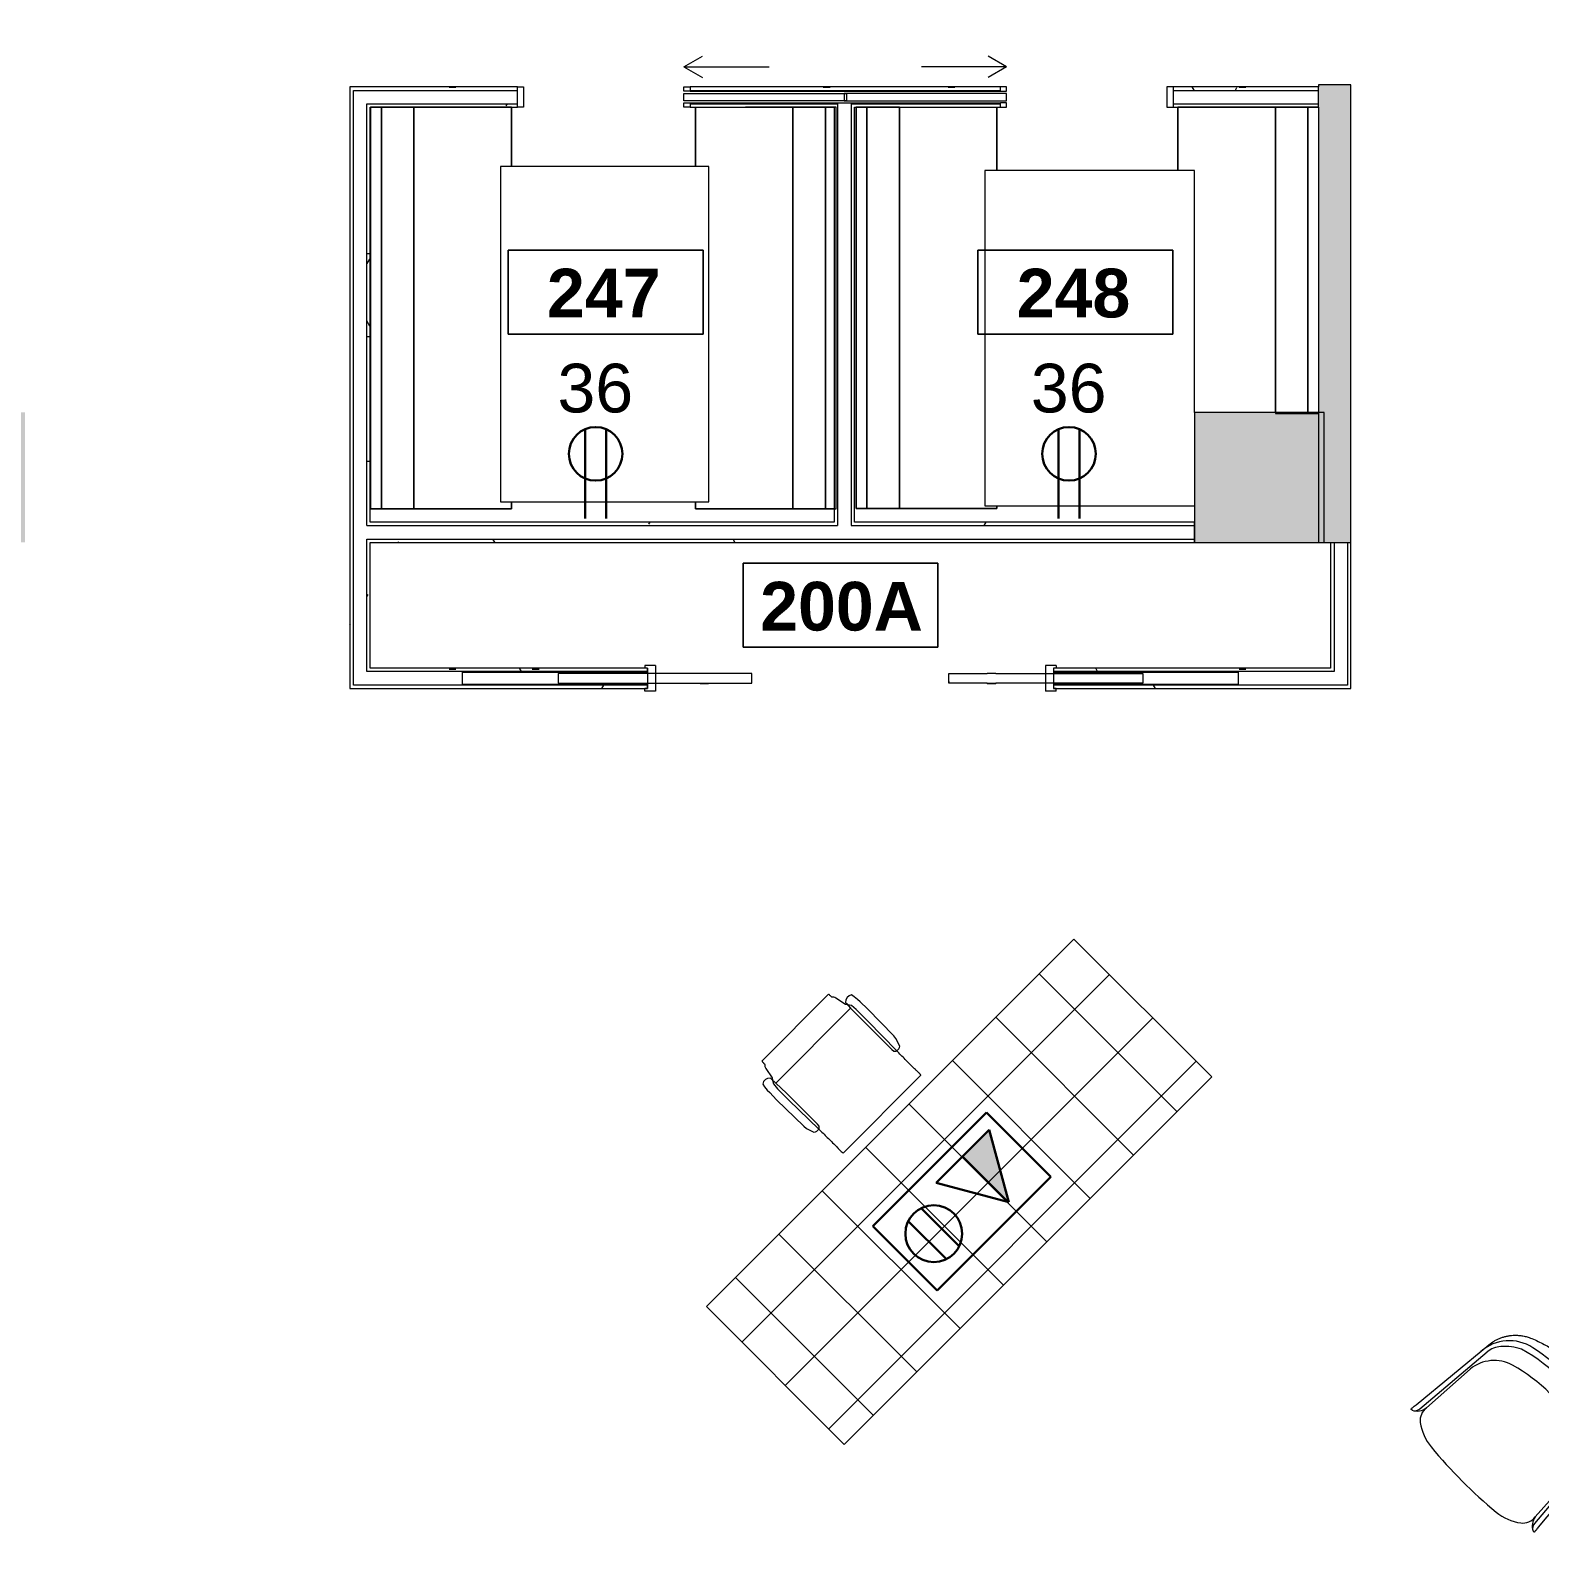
# Model space of a CAD drawing. Header units: inches. Extents: x 1180 to 3050, y -149 to 1363.
# Drawn here: x 1466.4 to 1745.1, y 404.1 to 686.3 of the extents above; entities that cross this region are included whole.
import ezdxf

# ---------------------------------------------------------------- set-up
doc = ezdxf.new("R2010")
doc.units = ezdxf.units.IN
doc.header["$MEASUREMENT"] = 0
for name, color, linetype, lineweight in [('A-ANNO-NOTE', 131, 'Continuous', 30), ('A-AREA-IDEN', 2, 'Continuous', 9), ('A-COLS', 52, 'Continuous', 13), ('A-DOOR', 31, 'Continuous', 13), ('A-DOOR-FRAM', 31, 'Continuous', 20), ('A-GENM', 13, 'Continuous', 9), ('A-WALL', 113, 'Continuous', 13), ('A-WALL-PATT', 111, 'Continuous', 13), ('I-FURN', 30, 'Continuous', 9), ('I-WALL', 2, 'Continuous', 13), ('Q-CASE', 31, 'Continuous', 13)]:
    doc.layers.add(name, color=color, linetype=linetype, lineweight=lineweight)
doc.styles.add('Swis721 Lt BT', font='swissl.ttf', dxfattribs={"height": 9})
doc.styles.add('Swis721 Lt BT_B_1', font='', dxfattribs={"height": 9})
doc.styles.get('Swis721 Lt BT_B_1').set_extended_font_data('Swis721 Lt BT', bold=True)
pattern_1 = [(0, (0, 0), (30.72, 7.68), [1.267, -21.773, 1.267, -21.773, -122.88]), (0, (0, 0), (30.72, 7.68), [-46.08, 1.267, -44.813, 1.267, -21.773, -53.76]), (0, (0, 0), (30.72, 7.68), [-115.2, 1.267, -14.093, 1.267, -37.133]), (120, (11.52, 3.84), (-22.011075, 22.7643), [1.267, -21.773, 1.267, -21.773, -122.88]), (120, (11.52, 3.84), (-22.011075, 22.7643), [-46.08, 1.267, -44.813, 1.267, -21.773, -53.76]), (120, (11.52, 3.84), (-22.011075, 22.7643), [-115.2, 1.267, -14.093, 1.267, -37.133]), (240, (15.36, 19.2), (-8.708925, -30.4443), [1.267, -21.773, 1.267, -21.773, -122.88]), (240, (15.36, 19.2), (-8.708925, -30.4443), [-46.08, 1.267, -44.813, 1.267, -21.773, -53.76]), (240, (15.36, 19.2), (-8.708925, -30.4443), [-115.2, 1.267, -14.093, 1.267, -37.133])]

# ---------------------------------------------------------------- blocks, each defined once
blk = doc.blocks.new('Column Set - Column Set-6509051-FIRST FLOOR POWER _ SIGNAL')
at = {"layer": 'A-COLS', "lineweight": 9}
h = blk.add_hatch(color=7, dxfattribs=at)
h.paths.add_polyline_path([(3038.48, -123.25), (3038.48, -107.25), (3019.98, -107.25), (3019.98, -123.25)], flags=0)
h.paths.add_polyline_path([(2642.36, -123.25), (2651.67, -123.25), (2651.67, -107.25), (2642.36, -107.25)], flags=0)
h.paths.add_polyline_path([(2666.36, -123.25), (2666.36, -107.25), (2655.17, -107.25), (2655.17, -123.25)], flags=0)
h.paths.add_polyline_path([(2411.67, -123.25), (2411.67, -107.25), (2402.36, -107.25), (2402.36, -123.25)], flags=0)
h.paths.add_polyline_path([(2426.36, -123.25), (2426.36, -107.25), (2415.17, -107.25), (2415.17, -123.25)], flags=0)
h.paths.add_polyline_path([(2175.17, -123.25), (2186.36, -123.25), (2186.36, -107.25), (2175.17, -107.25), (2175.17, -115.8)], flags=0)
h.paths.add_polyline_path([(2162.36, -123.25), (2171.67, -123.25), (2171.67, -107.25), (2162.36, -107.25)], flags=0)
h.paths.add_polyline_path([(1922.3, -123.25), (1931.67, -123.25), (1931.67, -107.25), (1922.3, -107.25)], flags=0)
h.paths.add_polyline_path([(1935.17, -123.25), (1946.3, -123.25), (1946.3, -107.25), (1935.17, -107.25), (1935.17, -115.84)], flags=0)
h.paths.add_polyline_path([(1586.3, -123.25), (1586.3, -107.25), (1562.3, -107.25), (1562.3, -123.25), (1566.26, -123.25)], flags=0)
h.paths.add_polyline_path([(1571.47, 54.24), (1582.78, 65.55), (1565.81, 82.52), (1554.5, 71.21), (1567.73, 57.98)], flags=0)
h.paths.add_polyline_path([(3038.48, 111.75), (3038.48, 135.75), (3019.98, 135.75), (3019.98, 111.75), (3020.29, 111.75)], flags=0)
h.paths.add_polyline_path([(2642.36, 111.75), (2666.36, 111.75), (2666.36, 117.5), (2666.31, 117.5), (2666.31, 123.5), (2666.36, 123.5), (2666.36, 135.75), (2642.36, 135.75)], flags=0)
h.paths.add_polyline_path([(2882.36, 111.75), (2906.36, 111.75), (2906.36, 116.09), (2906.29, 116.09), (2906.29, 135.75), (2882.36, 135.75), (2882.36, 117.5)], flags=0)
h.paths.add_polyline_path([(2402.36, 111.75), (2426.36, 111.75), (2426.36, 135.75), (2402.36, 135.75), (2402.36, 123.07)], flags=0)
h.paths.add_polyline_path([(2162.36, 111.75), (2186.36, 111.75), (2186.36, 135.75), (2162.36, 135.75)], flags=0)
h.paths.add_polyline_path([(1922.3, 111.75), (1946.3, 111.75), (1946.3, 135.75), (1922.3, 135.75)], flags=0)
h.paths.add_polyline_path([(1681.4, 111.75), (1705.4, 111.75), (1705.4, 135.75), (1681.4, 135.75)], flags=0)
h.paths.add_polyline_path([(1401.76, 223.95), (1413.08, 235.26), (1396.11, 252.23), (1384.79, 240.92), (1398.32, 227.38)], flags=0)
h.paths.add_polyline_path([(1206.4, 231.75), (1222.4, 231.75), (1222.4, 255.75), (1206.4, 255.75)], flags=0)
h.paths.add_polyline_path([(3038.48, 351.75), (3038.48, 375.75), (3019.98, 375.75), (3019.98, 351.75), (3020.29, 351.75)], flags=0)
h.paths.add_polyline_path([(2886.54, 351.75), (2906.29, 351.75), (2906.29, 360.9), (2906.36, 360.9), (2906.36, 366.59), (2906.29, 366.59), (2906.29, 375.75), (2882.36, 375.75), (2882.36, 351.75)], flags=0)
h.paths.add_polyline_path([(2666.31, 351.75), (2666.36, 351.75), (2666.36, 364), (2666.31, 364), (2666.31, 370), (2666.36, 370), (2666.36, 375.75), (2642.36, 375.75), (2642.36, 351.75)], flags=0)
h.paths.add_polyline_path([(2402.36, 351.75), (2426.36, 351.75), (2426.36, 375.75), (2402.36, 375.75)], flags=0)
h.paths.add_polyline_path([(2178.1, 351.75), (2186.36, 351.75), (2186.36, 373.75), (2162.36, 373.75), (2162.36, 351.75), (2169.13, 351.75)], flags=0)
h.paths.add_polyline_path([(1946.3, 351.75), (1946.3, 373.75), (1922.3, 373.75), (1922.3, 351.75)], flags=0)
h.paths.add_polyline_path([(1465.4, 351.75), (1465.4, 375.75), (1441.4, 375.75), (1441.4, 351.75)], flags=0)
h.paths.add_polyline_path([(2014.17, 433.88), (2016.66, 439.88), (2008.17, 439.88)], flags=0)
h.paths.add_polyline_path([(2016.66, 439.88), (2020.17, 439.88), (2031.14, 450.85), (2024.07, 457.92), (2011.34, 445.19), (2015.59, 440.95)], flags=0)
h.paths.add_polyline_path([(2067.91, 487.62), (2084.88, 504.59), (2077.81, 511.66), (2060.84, 494.69), (2063.67, 491.86)], flags=0)
h.paths.add_polyline_path([(2163.48, 511.88), (2186.36, 511.88), (2186.36, 535.75), (2162.36, 535.75), (2162.36, 512.6)], flags=0)
h.paths.add_polyline_path([(1930.03, 518.02), (1947, 534.99), (1939.93, 542.07), (1922.95, 525.09), (1927.2, 520.85)], flags=0)
h.paths.add_polyline_path([(2118.15, 553.34), (2129.47, 564.66), (2120.98, 573.14), (2109.67, 561.83), (2113.69, 557.8)], flags=0)
h.paths.add_polyline_path([(1983.77, 571.76), (2000.74, 588.73), (1993.67, 595.81), (1976.69, 578.83), (1978.11, 577.42)], flags=0)
h.paths.add_polyline_path([(1856.49, 591.56), (1873.46, 608.53), (1866.39, 615.6), (1849.42, 598.63), (1856.08, 591.97)], flags=0)
h.paths.add_polyline_path([(2886.54, 591.75), (2906.29, 591.75), (2906.29, 611.15), (2906.36, 611.15), (2906.36, 615.75), (2882.36, 615.75), (2882.36, 591.75)], flags=0)
h.paths.add_polyline_path([(3038.48, 591.75), (3038.48, 615.75), (3019.98, 615.75), (3019.98, 591.75), (3036.81, 591.75)], flags=0)
h.paths.add_polyline_path([(2666.36, 591.75), (2666.36, 615.75), (2642.36, 615.75), (2642.36, 591.75), (2661.13, 591.75)], flags=0)
h.paths.add_polyline_path([(2426.36, 591.75), (2426.36, 615.75), (2402.36, 615.75), (2402.36, 591.75), (2408.36, 591.75)], flags=0)
h.paths.add_polyline_path([(1684.58, 591.75), (1705.35, 591.75), (1705.35, 615.75), (1704.32, 615.75), (1704.32, 615.57), (1696.32, 615.57), (1696.32, 615.75), (1681.4, 615.75), (1681.4, 591.75)], flags=0)
h.paths.add_polyline_path([(1465.4, 591.75), (1465.4, 615.75), (1441.4, 615.75), (1441.4, 591.75), (1456.03, 591.75)], flags=0)
h.paths.add_polyline_path([(1206.4, 591.75), (1222.4, 591.75), (1222.4, 615.75), (1206.4, 615.75), (1206.4, 605)], flags=0)
h.paths.add_polyline_path([(1910.23, 645.3), (1927.2, 662.27), (1920.13, 669.34), (1903.16, 652.37)], flags=0)
h.paths.add_polyline_path([(1783.65, 664.39), (1800.63, 681.37), (1793.55, 688.44), (1776.58, 671.47)], flags=0)
h.paths.add_polyline_path([(2056.6, 665.81), (2065.08, 674.29), (2048.11, 691.26), (2039.63, 682.78), (2049.29, 673.12)], flags=0)
h.paths.add_polyline_path([(1837.39, 718.13), (1854.37, 735.11), (1847.29, 742.18), (1830.32, 725.21), (1834.57, 720.96)], flags=0)
h.paths.add_polyline_path([(1990.13, 732.28), (1998.62, 740.76), (1981.64, 757.73), (1973.16, 749.25), (1989.31, 733.09)], flags=0)
h.paths.add_polyline_path([(2163.86, 743.75), (2180.44, 743.75), (2183.07, 761.75), (2160.36, 761.75), (2160.36, 744.08)], flags=0)
h.paths.add_polyline_path([(2184.36, 743.75), (2184.36, 761.75), (2183.36, 761.75), (2183.36, 743.75)], flags=0)
h.paths.add_polyline_path([(1705.4, 831.75), (1705.4, 855.75), (1681.4, 855.75), (1681.4, 831.75)], flags=0)
h.paths.add_polyline_path([(1206.4, 831.75), (1222.4, 831.75), (1222.4, 855.75), (1206.4, 855.75)], flags=0)
h.paths.add_polyline_path([(1465.4, 831.75), (1465.4, 855.75), (1441.4, 855.75), (1441.4, 831.75)], flags=0)
h.paths.add_polyline_path([(3019.98, 853.75), (3038.48, 853.75), (3038.48, 871.75), (3043.98, 874.5), (3043.98, 877.75), (3019.98, 877.75), (3019.98, 862.5)], flags=0)
h.paths.add_polyline_path([(2882.36, 853.75), (2906.36, 853.75), (2906.36, 877.75), (2882.36, 877.75), (2882.36, 865.49)], flags=0)
h.paths.add_polyline_path([(2650.11, 853.75), (2666.36, 853.75), (2666.36, 877.75), (2642.36, 877.75), (2642.36, 853.75)], flags=0)
h.paths.add_polyline_path([(2402.36, 853.75), (2426.36, 853.75), (2426.36, 877.75), (2402.36, 877.75)], flags=0)
h.paths.add_polyline_path([(2184.36, 859.75), (2184.36, 877.75), (2160.36, 877.75), (2160.36, 859.75), (2178.1, 859.75)], flags=0)
h.paths.add_polyline_path([(1946.9, 871.75), (1946.9, 895.75), (1928.9, 895.75), (1928.9, 871.75)], flags=0)
h.paths.add_polyline_path([(1922.9, 1071.75), (1946.9, 1071.75), (1946.9, 1095.75), (1922.9, 1095.75)], flags=0)
h.paths.add_polyline_path([(1705.4, 1071.75), (1705.4, 1095.75), (1681.4, 1095.75), (1681.4, 1071.75)], flags=0)
h.paths.add_polyline_path([(1441.4, 1071.75), (1465.4, 1071.75), (1465.4, 1095.75), (1441.4, 1095.75), (1441.4, 1073.89)], flags=0)
h.paths.add_polyline_path([(1212.03, 1071.75), (1222.4, 1071.75), (1222.4, 1095.75), (1206.4, 1095.75), (1206.4, 1071.75), (1208.68, 1071.75)], flags=0)
h.paths.add_polyline_path([(1922.9, 1191.75), (1946.9, 1191.75), (1946.9, 1215.75), (1922.9, 1215.75)], flags=0)
h.paths.add_polyline_path([(1946.9, 1338.25), (1946.9, 1356.25), (1940.4, 1356.25), (1938.9, 1354.75), (1922.9, 1354.75), (1922.9, 1338.25)], flags=0)
h.paths.add_polyline_path([(1799.9, 1338.25), (1823.9, 1338.25), (1823.87, 1354.75), (1799.9, 1354.75)], flags=0)
h.paths.add_polyline_path([(1705.4, 1338.25), (1705.4, 1354.75), (1681.4, 1354.75), (1681.4, 1338.25), (1695.06, 1338.25)], flags=0)
h.paths.add_polyline_path([(1566.26, 1338.25), (1586.9, 1338.25), (1586.9, 1354.75), (1562.9, 1354.75), (1562.9, 1338.25)], flags=0)
h.paths.add_polyline_path([(1185.4, 1338.25), (1222.4, 1338.25), (1222.4, 1354.75), (1185.4, 1354.75)], flags=0)
h.paths.add_polyline_path([(1445.44, 1338.25), (1465.4, 1338.25), (1465.4, 1354.75), (1441.4, 1354.75), (1441.4, 1338.25)], flags=0)
h.paths.add_polyline_path([(1340.84, 1338.25), (1343.9, 1338.25), (1343.9, 1354.75), (1319.9, 1354.75), (1319.9, 1338.25)], flags=0)
at = {"layer": 'A-COLS', "color": 8, "lineweight": 20}
for p, q in [((1696.32, 615.75), (1681.4, 615.75)), ((1681.4, 615.75), (1681.4, 591.75)), ((1704.32, 615.75), (1696.32, 615.75)), ((1705.35, 615.75), (1704.32, 615.75)), ((1705.35, 591.75), (1705.35, 615.75)), ((1681.4, 591.75), (1705.35, 591.75))]:
    blk.add_line(p, q, dxfattribs=at)
blk = doc.blocks.new('reception desk - reception desk-6550657-FIRST FLOOR POWER _ SIGNAL')
at = {"layer": 'Q-CASE', "lineweight": 9}
h = blk.add_hatch(dxfattribs=at)
h.set_pattern_fill('FP_3', color=256, style=0, pattern_type=2)
h.set_pattern_definition([(45, (8.72, 8.72), (-8.01223, 8.01223), []), (135, (8.72, 8.72), (-8.01223, -8.01223), [])])
h.paths.add_polyline_path([(1625.42, 433.85), (1693.3, 501.73), (1667.84, 527.18), (1599.96, 459.3), (1607.18, 452.09)], flags=0)
for p, q in [((1667.84, 527.18), (1599.96, 459.3)), ((1693.3, 501.73), (1667.84, 527.18)), ((1625.42, 433.85), (1693.3, 501.73)), ((1599.96, 459.3), (1625.42, 433.85))]:
    blk.add_line(p, q, dxfattribs=at)
blk = doc.blocks.new('HermanMiller_Collection_Eames_AluminumGroup_SideChair - Arms Swivel Base-6572002-FIRST FLOOR POWER _ SIGNAL')
at = {"layer": 'I-FURN'}
for p, q in [((-6.45, 11.77), (-7.06, 11.66)), ((-5.68, 11.84), (-6.45, 11.77)), ((-5.03, 11.87), (-5.68, 11.84)), ((-3.17, 11.92), (-5.03, 11.87)), ((3.83, 11.82), (-3.17, 11.92)), ((4.42, 11.76), (3.83, 11.82)), ((5.92, 11.27), (4.42, 11.76)), ((-10.16, 8.75), (-10.16, -8.68)), ((-9.06, 9.06), (-9.32, 8.8)), ((-8.92, 9.13), (-9.06, 9.06)), ((-8.68, 9.21), (-8.92, 9.13)), ((-6.61, 9.61), (-8.68, 9.21)), ((-6.84, 9.88), (-6.61, 9.86)), ((-6.61, 9.86), (-5.45, 9.79)), ((-6.28, 9.84), (-6.61, 9.61)), ((-5.68, 10.24), (-6.28, 9.84)), ((-4.52, 10.35), (-5.68, 10.24)), ((-5.45, 9.79), (-2.77, 9.75)), ((-5.45, -9.73), (-5.45, 9.79)), ((-1.52, 10.35), (-4.52, 10.35)), ((-2.77, 9.75), (5.32, 9.75)), ((6.15, 10.24), (-1.52, 10.35)), ((5.32, 9.75), (5.82, 9.81)), ((12.47, -10.14), (12.47, 10.2)), ((-9.32, -8.74), (-9.06, -8.99)), ((-9.06, -8.99), (-8.68, -9.14)), ((-8.68, -9.14), (-6.61, -9.54)), ((-6.61, -9.79), (-6.84, -9.81)), ((-6.61, -9.54), (-6.28, -9.77)), ((-5.45, -9.73), (-6.61, -9.79)), ((-6.28, -9.77), (-5.68, -10.18)), ((-5.68, -10.18), (-4.52, -10.28)), ((-2.77, -9.68), (-5.45, -9.73)), ((-4.52, -10.28), (-1.52, -10.28)), ((5.32, -9.68), (-2.77, -9.68)), ((-1.52, -10.28), (6.15, -10.17)), ((4.42, -11.69), (5.92, -11.2)), ((5.82, -9.74), (5.32, -9.68)), ((-7.06, -11.59), (-6.45, -11.7)), ((-6.45, -11.7), (-5.68, -11.77)), ((-5.68, -11.77), (-5.03, -11.8)), ((-5.03, -11.8), (-3.17, -11.85)), ((-3.17, -11.85), (3.83, -11.75)), ((3.83, -11.75), (4.42, -11.69))]:
    blk.add_line(p, q, dxfattribs=at)
for centre, radius, start, end in [((-5.99, 10.89), 1.32, 144.065, 229.935), ((5.4, 10.47), 0.781, 302.3218, 343.1534), ((5.07, 10.55), 1.12, 343.9109, 40.257), ((-5.99, -10.82), 1.32, 130.065, 215.935), ((5.4, -10.4), 0.781, 16.8466, 57.6782), ((5.07, -10.48), 1.12, 319.743, 16.0891)]:
    blk.add_arc(centre, radius, start, end, dxfattribs=at)
for points, knots in [([(-9.32, 8.8), (-9.51, 8.8), (-9.78, 8.79), (-10, 8.78), (-10.09, 8.77), (-10.14, 8.76), (-10.16, 8.75), (-10.16, 8.75)], [0, 0, 0, 0, 0.444444, 0.666667, 0.777778, 0.888889, 1, 1, 1, 1]), ([(12.47, 10.2), (12.47, 10.21), (12.47, 10.21), (12.44, 10.22), (12.38, 10.23), (12.31, 10.23), (12.23, 10.24), (12.09, 10.25), (11.86, 10.25), (11.65, 10.25), (11.53, 10.25)], [0, 0, 0, 0, 0.090909, 0.181818, 0.272727, 0.363636, 0.454545, 0.545455, 0.727273, 1, 1, 1, 1]), ([(-10.16, -8.68), (-10.16, -8.68), (-10.14, -8.69), (-10.09, -8.7), (-10.03, -8.71), (-9.94, -8.71), (-9.84, -8.72), (-9.69, -8.73), (-9.51, -8.73), (-9.37, -8.74), (-9.32, -8.74)], [0, 0, 0, 0, 0.111111, 0.222222, 0.333333, 0.444444, 0.555556, 0.666667, 0.888889, 1, 1, 1, 1]), ([(11.53, -10.18), (11.61, -10.18), (11.77, -10.18), (12.1, -10.18), (12.4, -10.16), (12.47, -10.14), (12.47, -10.14)], [0, 0, 0, 0, 0.181818, 0.363636, 0.727273, 1, 1, 1, 1])]:
    blk.add_open_spline(points, degree=3, knots=knots, dxfattribs=at)
for points in [[(10.56, 10.2), (9.82, 10.2), (8.34, 10.21), (6.88, 10.23), (6.15, 10.24)], [(11.53, 10.25), (11.37, 10.24), (11.04, 10.23), (10.72, 10.21), (10.56, 10.2)], [(6.15, -10.17), (6.88, -10.16), (8.34, -10.15), (9.82, -10.14), (10.56, -10.13)], [(10.56, -10.13), (10.72, -10.14), (11.04, -10.16), (11.37, -10.17), (11.53, -10.18)]]:
    blk.add_open_spline(points, degree=3, dxfattribs=at)
blk = doc.blocks.new('Booth Seat6 - Booth Seat-6915923-FIRST FLOOR POWER _ SIGNAL')
at = {"layer": 'I-FURN'}
for p, q in [((2760.28, 3974.14), (2759, 3974.14)), ((2759, 3974.14), (2759, 3956.14)), ((2759, 3956.14), (2759, 3974.14)), ((2759, 3974.14), (2760.28, 3974.14)), ((2833.15, 3974.14), (2822.21, 3974.14)), ((2822.21, 3974.14), (2833.15, 3974.14)), ((2833.15, 3974.14), (2833.15, 3956.14)), ((2833.15, 3956.14), (2833.15, 3964.9)), ((2833.15, 3956.14), (2759, 3956.14)), ((2759, 3956.14), (2759, 3950.14)), ((2759, 3950.14), (2759, 3956.14)), ((2759, 3956.14), (2833.15, 3956.14)), ((2759, 3956.14), (2759, 3950.14)), ((2759, 3950.14), (2759, 3956.14)), ((2833.15, 3950.14), (2833.15, 3956.14)), ((2833.15, 3956.14), (2833.15, 3950.14)), ((2833.15, 3950.14), (2833.15, 3956.14)), ((2833.15, 3956.14), (2833.15, 3950.14)), ((2833.15, 3950.14), (2759, 3950.14)), ((2759, 3950.14), (2759, 3948.14)), ((2759, 3948.53), (2759, 3950.14)), ((2759, 3950.14), (2833.15, 3950.14)), ((2759, 3950.14), (2833.15, 3950.14)), ((2833.15, 3950.14), (2759, 3950.14)), ((2759, 3950.14), (2833.15, 3950.14)), ((2833.15, 3950.14), (2759, 3950.14)), ((2833.15, 3948.14), (2833.15, 3950.14)), ((2759, 3948.14), (2833.15, 3948.14))]:
    blk.add_line(p, q, dxfattribs=at)
blk = doc.blocks.new('Rectangular Table - Rectangular Table-6917159-FIRST FLOOR POWER _ SIGNAL')
at = {"layer": 'A-GENM'}
for p, q in [((30.97, 19.25), (-30.97, 19.25)), ((-30.97, 19.25), (-30.97, -19.25)), ((30.97, -19.25), (30.97, 19.25)), ((-30.97, -19.25), (30.97, -19.25))]:
    blk.add_line(p, q, dxfattribs=at)
blk = doc.blocks.new('Booth Seat7 - Booth Seat-6916087-FIRST FLOOR POWER _ SIGNAL')
at = {"layer": 'I-FURN'}
for p, q in [((504.46, 3974.14), (504.46, 3956.14)), ((515.41, 3974.14), (504.46, 3974.14)), ((504.46, 3974.14), (515.41, 3974.14)), ((504.46, 3956.14), (504.46, 3974.14)), ((578.61, 3974.14), (577.34, 3974.14)), ((577.34, 3974.14), (578.61, 3974.14)), ((578.61, 3956.14), (578.61, 3974.14)), ((578.61, 3974.14), (578.61, 3956.14)), ((504.46, 3956.14), (504.46, 3950.14)), ((578.61, 3956.14), (504.46, 3956.14)), ((504.46, 3956.14), (578.61, 3956.14)), ((504.46, 3950.14), (504.46, 3956.14)), ((504.46, 3956.14), (504.46, 3950.14)), ((504.46, 3950.14), (504.46, 3956.14)), ((578.61, 3950.14), (578.61, 3956.14)), ((578.61, 3956.14), (578.61, 3950.14)), ((578.61, 3950.14), (578.61, 3956.14)), ((578.61, 3956.14), (578.61, 3950.14)), ((504.46, 3950.14), (504.46, 3948.14)), ((578.61, 3950.14), (504.46, 3950.14)), ((504.46, 3950.14), (578.61, 3950.14)), ((504.46, 3948.14), (504.46, 3950.14)), ((504.46, 3950.14), (578.61, 3950.14)), ((578.61, 3950.14), (504.46, 3950.14)), ((504.46, 3950.14), (578.61, 3950.14)), ((578.61, 3950.14), (504.46, 3950.14)), ((578.61, 3948.14), (578.61, 3950.14)), ((578.61, 3950.14), (578.61, 3948.14)), ((504.46, 3948.14), (578.61, 3948.14)), ((578.61, 3948.14), (504.46, 3948.14))]:
    blk.add_line(p, q, dxfattribs=at)
blk = doc.blocks.new('Door - Pocket Single - Full-Lite 3-6916619-FIRST FLOOR POWER _ SIGNAL')
at = {"layer": 'A-DOOR', "lineweight": 9}
for p, q in [((18.81, 5.7), (22.22, 7.67)), ((18.81, 5.7), (22.22, 3.73)), ((18.81, 5.7), (34.55, 5.7)), ((-11.94, 1.96), (-10.82, 1.96)), ((-10.82, 1.96), (-10.82, -1.79)), ((18.81, 1.17), (18.81, 1.96)), ((18.81, 1.96), (19.93, 1.96)), ((19.93, 1.17), (18.81, 1.17)), ((-10.82, -1.79), (-11.94, -1.79)), ((18.81, -0.99), (19.93, -0.99)), ((18.81, -1.79), (18.81, -0.99)), ((19.93, -1.79), (18.81, -1.79))]:
    blk.add_line(p, q, dxfattribs=at)
at = {"layer": 'A-DOOR'}
for p, q in [((18.81, 0.78), (48.81, 0.78)), ((18.81, -0.6), (18.81, 0.78)), ((48.81, 0.78), (48.81, -0.6)), ((48.81, -0.6), (18.81, -0.6))]:
    blk.add_line(p, q, dxfattribs=at)
blk = doc.blocks.new('Door - Pocket Single - Full-Lite 3-6917363-FIRST FLOOR POWER _ SIGNAL')
at = {"layer": 'A-DOOR', "lineweight": 9}
for p, q in [((-10.82, 1.79), (-11.94, 1.79)), ((-10.82, -1.96), (-10.82, 1.79)), ((18.81, 1.79), (18.81, 0.99)), ((19.93, 1.79), (18.81, 1.79)), ((18.81, 0.99), (19.93, 0.99)), ((-11.94, -1.96), (-10.82, -1.96)), ((19.93, -1.17), (18.81, -1.17)), ((18.81, -1.17), (18.81, -1.96)), ((18.81, -1.96), (19.93, -1.96)), ((18.81, -5.7), (22.22, -3.73)), ((18.81, -5.7), (22.22, -7.67)), ((18.81, -5.7), (34.55, -5.7))]:
    blk.add_line(p, q, dxfattribs=at)
at = {"layer": 'A-DOOR'}
for p, q in [((48.81, 0.6), (18.81, 0.6)), ((18.81, 0.6), (18.81, -0.78)), ((48.81, -0.78), (48.81, 0.6)), ((18.81, -0.78), (48.81, -0.78))]:
    blk.add_line(p, q, dxfattribs=at)
blk = doc.blocks.new('Booth Seat8 - Booth Seat-6916808-FIRST FLOOR POWER _ SIGNAL')
at = {"layer": 'I-FURN'}
for p, q in [((2904.92, 3974.14), (2893.22, 3974.14)), ((2893.22, 3974.14), (2904.92, 3974.14)), ((2904.92, 3956.14), (2904.92, 3974.14)), ((2904.92, 3974.14), (2904.92, 3956.14)), ((2904.92, 3956.14), (2848.36, 3956.14)), ((2848.36, 3956.14), (2848.36, 3950.14)), ((2848.54, 3956.14), (2904.92, 3956.14)), ((2904.92, 3950.14), (2904.92, 3956.14)), ((2904.92, 3956.14), (2904.92, 3950.14)), ((2904.92, 3950.14), (2904.92, 3956.14)), ((2904.92, 3956.14), (2904.92, 3950.14)), ((2904.92, 3950.14), (2848.36, 3950.14)), ((2848.36, 3950.14), (2848.36, 3948.14)), ((2848.36, 3950.14), (2904.92, 3950.14)), ((2848.54, 3950.14), (2904.92, 3950.14)), ((2904.92, 3950.14), (2848.54, 3950.14)), ((2848.54, 3950.14), (2904.92, 3950.14)), ((2904.92, 3950.14), (2848.54, 3950.14)), ((2904.92, 3948.14), (2904.92, 3950.14)), ((2904.92, 3950.14), (2904.92, 3948.19)), ((2848.36, 3948.14), (2904.92, 3948.14))]:
    blk.add_line(p, q, dxfattribs=at)
blk = doc.blocks.new('Rectangular Table - Rectangular Table-6917299-FIRST FLOOR POWER _ SIGNAL')
at = {"layer": 'A-GENM'}
for p, q in [((30.97, 19.38), (-30.97, 19.38)), ((-30.97, 19.38), (-30.97, -19.38)), ((30.97, -19.38), (30.97, 19.38)), ((-13.72, -19.38), (30.97, -19.38))]:
    blk.add_line(p, q, dxfattribs=at)
blk = doc.blocks.new('Booth Seat9 - Booth Seat-6916835-FIRST FLOOR POWER _ SIGNAL')
at = {"layer": 'I-FURN'}
for p, q in [((605.55, 3974.14), (593.86, 3974.14)), ((593.86, 3974.14), (605.55, 3974.14)), ((667.98, 3974.14), (667.48, 3974.14)), ((667.48, 3974.14), (667.98, 3974.14)), ((667.98, 3956.14), (667.98, 3974.14)), ((667.98, 3974.14), (667.98, 3956.14)), ((593.83, 3956.14), (593.83, 3950.14)), ((667.98, 3956.14), (593.83, 3956.14)), ((593.86, 3956.14), (667.98, 3956.14)), ((667.98, 3950.14), (667.98, 3956.14)), ((667.98, 3956.14), (667.98, 3950.14)), ((667.98, 3950.14), (667.98, 3956.14)), ((667.98, 3956.14), (667.98, 3950.14)), ((593.83, 3950.14), (593.83, 3948.14)), ((667.98, 3950.14), (593.83, 3950.14)), ((593.83, 3950.14), (667.98, 3950.14)), ((593.86, 3950.14), (667.98, 3950.14)), ((667.98, 3950.14), (593.86, 3950.14)), ((593.86, 3950.14), (667.98, 3950.14)), ((667.98, 3950.14), (593.86, 3950.14)), ((667.98, 3948.14), (667.98, 3950.14)), ((667.98, 3950.14), (667.98, 3948.14)), ((593.83, 3948.14), (667.98, 3948.14)), ((667.98, 3948.14), (593.85, 3948.14))]:
    blk.add_line(p, q, dxfattribs=at)
blk = doc.blocks.new('Double Flush Pocket - Int-PP-F-WDMF-72_ x 84-6822532-FIRST FLOOR POWER _ SIGNAL')
at = {"layer": 'A-DOOR', "lineweight": 20}
for p, q in [((-54, -0.88), (-54, 0.87)), ((-54, 0.87), (-26.82, 0.87)), ((-25.24, 0.87), (-18.19, 0.87)), ((-18.19, 0.87), (-18.19, -0.88)), ((18.19, 0.87), (18.19, -0.88)), ((26.21, 0.87), (18.19, 0.87)), ((54, 0.87), (27.79, 0.87)), ((54, -0.88), (54, 0.87)), ((-26.82, -0.88), (-54, -0.88)), ((-18.19, -0.88), (-25.24, -0.88)), ((18.19, -0.88), (26.21, -0.88)), ((27.79, -0.88), (54, -0.88))]:
    blk.add_line(p, q, dxfattribs=at)
at = {"layer": 'A-DOOR', "lineweight": 9}
for p, q in [((-26.82, 0.99), (-25.24, 0.99)), ((-26.82, 0.99), (-26.82, 0.87)), ((-25.24, 0.87), (-26.82, 0.87)), ((-25.24, 0.87), (-25.24, 0.99)), ((26.21, 0.99), (27.79, 0.99)), ((26.21, 0.99), (26.21, 0.87)), ((27.79, 0.87), (26.21, 0.87)), ((27.79, 0.87), (27.79, 0.99)), ((-26.82, -0.88), (-25.24, -0.88)), ((-26.82, -0.88), (-26.82, -0.99)), ((-25.24, -0.99), (-26.82, -0.99)), ((-25.24, -0.99), (-25.24, -0.88)), ((26.21, -0.88), (27.79, -0.88)), ((26.21, -0.88), (26.21, -0.99)), ((27.79, -0.99), (26.21, -0.99)), ((27.79, -0.99), (27.79, -0.88))]:
    blk.add_line(p, q, dxfattribs=at)
for centre, start, end in [((-54, 0.87), 359.5, 0), ((54, 0.87), 180, 180.5)]:
    blk.add_arc(centre, 35.81, start, end, dxfattribs=at)
at = {"layer": 'A-DOOR-FRAM'}
for p, q in [((-38, 2.38), (-36, 2.38)), ((-38, 2.38), (-38, 1.88)), ((-38, 1.88), (-37.5, 1.88)), ((-37.5, -1.88), (-37.5, 1.88)), ((-36, -2.38), (-36, 2.38)), ((36, -2.38), (36, 2.38)), ((36, 2.38), (38, 2.38)), ((37.5, 1.88), (38, 1.88)), ((37.5, -1.88), (37.5, 1.88)), ((38, 2.38), (38, 1.88)), ((-38, -1.88), (-37.5, -1.88)), ((-38, -2.38), (-38, -1.88)), ((-38, -2.38), (-36, -2.38)), ((36, -2.38), (38, -2.38)), ((37.5, -1.88), (38, -1.88)), ((38, -2.38), (38, -1.88))]:
    blk.add_line(p, q, dxfattribs=at)
blk = doc.blocks.new('Seating-Lounge-Teknion-STRA_Cover-R2013 - 4 - Leg-6836981-FIRST FLOOR POWER _ SIGNAL')
at = {"layer": 'I-FURN'}
for p, q in [((-16.09, 10.77), (-15.79, 10.77)), ((-14.32, -7.77), (-15.98, 9.58)), ((-13.58, -6.65), (-14.99, 9.57)), ((-13.58, -2.2), (-14.22, 8.6)), ((14.99, 9.57), (13.58, -6.65)), ((13.58, -2.2), (14.22, 8.6)), ((15.98, 9.57), (14.32, -7.77)), ((15.79, 10.77), (16.09, 10.77))]:
    blk.add_line(p, q, dxfattribs=at)
for centre, radius, start, end in [((-11.42, 9.04), 2.83, 127.0761, 188.9239), ((-7.67, 4.08), 9.05, 95.3229, 127.0761), ((0, -78.26), 91.75, 84.6771, 95.3229), ((7.67, 4.08), 9.05, 52.9239, 84.6771), ((11.42, 9.04), 2.83, 351.0761, 52.9239), ((-17.12, 8.15), 2.94, 8.9239, 63.0219), ((-16.74, 9.42), 1.75, 4.9739, 37.4251), ((17.12, 8.15), 2.94, 116.9781, 171.0761), ((16.74, 9.42), 1.75, 142.5749, 175.0261), ((-6.56, -5.38), 7.95, 183.8234, 258.1766), ((-9.23, -6.27), 4.37, 184.9739, 221.0261), ((6.56, -5.38), 7.95, 281.8234, 356.1766), ((9.23, -6.27), 4.37, 318.9739, 355.0261), ((-5.03, -2.62), 9.94, 221.0261, 243.4739), ((5.03, -2.62), 9.94, 296.5261, 318.9739), ((0, 22.91), 35.69, 254.6197, 285.3803), ((0, 25.95), 39.97, 258.1766, 281.8234)]:
    blk.add_arc(centre, radius, start, end, dxfattribs=at)
for centre, major_axis, start_param, end_param in [((-6.61, -1.51), (7, 0), 3.239779, 4.432456), ((6.61, -1.51), (7, 0), 4.992322, 6.184999), ((0, 21.44), (30.94, 0), 4.432456, 4.992322)]:
    blk.add_ellipse(centre, major_axis=major_axis, ratio=0.997564, start_param=start_param, end_param=end_param, dxfattribs=at)
for points, knots in [([(-15.98, 9.58), (-16, 9.72), (-16.02, 9.99), (-16.05, 10.27), (-16.06, 10.46), (-16.07, 10.57), (-16.08, 10.66), (-16.09, 10.73), (-16.09, 10.76), (-16.09, 10.77), (-16.09, 10.77)], [-1, -1, -1, -1, -0.8, -0.6, -0.5, -0.4, -0.3, -0.2, -0.1, 0, 0, 0, 0]), ([(16.09, 10.77), (16.09, 10.77), (16.09, 10.76), (16.09, 10.73), (16.08, 10.66), (16.07, 10.54), (16.04, 10.24), (16.01, 9.86), (15.98, 9.57)], [-1, -1, -1, -1, -0.9, -0.8, -0.7, -0.6, -0.4, 0, 0, 0, 0]), ([(-9.78, -14.1), (-10.16, -13.93), (-10.69, -13.65), (-11.35, -13.18), (-11.82, -12.79), (-12.26, -12.36), (-12.66, -11.9), (-13.02, -11.41), (-13.31, -10.94), (-13.53, -10.52), (-13.71, -10.15), (-13.86, -9.77), (-14.04, -9.25), (-14.21, -8.59), (-14.29, -8.04), (-14.32, -7.77)], [-1, -1, -1, -1, -0.85, -0.775, -0.7, -0.625, -0.55, -0.475, -0.4, -0.35, -0.3, -0.25, -0.2, -0.1, 0, 0, 0, 0]), ([(14.32, -7.77), (14.28, -8.18), (14.17, -8.79), (13.93, -9.57), (13.71, -10.15), (13.44, -10.71), (13.13, -11.23), (12.78, -11.74), (12.44, -12.16), (12.11, -12.5), (11.82, -12.79), (11.51, -13.05), (11.08, -13.38), (10.52, -13.74), (10.03, -13.99), (9.78, -14.1)], [-1, -1, -1, -1, -0.85, -0.775, -0.7, -0.625, -0.55, -0.475, -0.4, -0.35, -0.3, -0.25, -0.2, -0.1, 0, 0, 0, 0])]:
    blk.add_open_spline(points, degree=3, knots=knots, dxfattribs=at)
for points in [[(-2.55, -16.01), (-3.39, -15.92), (-5.04, -15.66), (-7.47, -15.02), (-9.02, -14.43), (-9.78, -14.1)], [(9.78, -14.1), (9.02, -14.43), (7.47, -15.02), (5.04, -15.66), (3.39, -15.92), (2.55, -16.01)], [(2.55, -16.01), (1.7, -16.1), (0, -16.18), (-1.7, -16.1), (-2.55, -16.01)]]:
    blk.add_open_spline(points, degree=3, dxfattribs=at)
blk = doc.blocks.new('Room Tag - Number Only-4120135-FIRST FLOOR POWER _ SIGNAL')
at = {"layer": 'A-AREA-IDEN'}
for p, q in [((-0.1881, -0.1636), (-0.1881, -0.0018)), ((-0.1881, -0.0018), (0.1869, -0.0018)), ((0.1869, -0.0018), (-0.1881, -0.0018)), ((-0.1881, -0.0018), (-0.1881, -0.1636)), ((0.1869, -0.0018), (0.1869, -0.1636)), ((0.1869, -0.1636), (0.1869, -0.0018)), ((0.1869, -0.1636), (-0.1881, -0.1636)), ((-0.1881, -0.1636), (0.1869, -0.1636))]:
    blk.add_line(p, q, dxfattribs=at)

msp = doc.modelspace()

# ---------------------------------------------------------------- hatches: boundary and pattern name
at = {"layer": 'A-ANNO-NOTE', "lineweight": 9}
msp.add_hatch(color=256, dxfattribs=at).paths.add_polyline_path([(1647.07, 469.88), (1643.48, 483.26), (1638.58, 478.36)], flags=0)
at = {"layer": 'A-WALL-PATT', "lineweight": 9}
h = msp.add_hatch(dxfattribs=at)
h.set_pattern_fill('FP_4', color=256, style=0, pattern_type=2)
h.set_pattern_definition(pattern_1)
h.paths.add_polyline_path([(1681.4, 675.25), (1704.27, 675.25), (1704.27, 675.87), (1677.43, 675.87), (1677.43, 675.25), (1678.32, 675.25)], flags=0)
h.paths.add_polyline_path([(1620.87, 675.25), (1645.55, 675.25), (1645.55, 675.87), (1588.22, 675.87), (1588.22, 675.25), (1618.87, 675.25)], flags=0)
h.paths.add_polyline_path([(1526.03, 675.25), (1556.34, 675.25), (1556.34, 675.87), (1526.03, 675.87)], flags=0)
msp.add_hatch(color=7, dxfattribs=at).paths.add_polyline_path([(1706.52, 591.75), (1710.27, 591.75), (1710.27, 676.25), (1704.27, 676.25), (1704.27, 672.12), (1704.32, 672.12), (1704.32, 615.75), (1705.35, 615.75), (1705.35, 591.75)], flags=0)
h = msp.add_hatch(dxfattribs=at)
h.set_pattern_fill('FP_4', color=256, style=0, pattern_type=2)
h.set_pattern_definition(pattern_1)
h.paths.add_polyline_path([(1528.53, 594.87), (1529.15, 594.87), (1529.15, 672.75), (1528.53, 672.75), (1528.53, 595.5)], flags=0)
h = msp.add_hatch(dxfattribs=at)
h.set_pattern_fill('FP_4', color=256, style=0, pattern_type=2)
h.set_pattern_definition(pattern_1)
h.paths.add_polyline_path([(1681.4, 672.12), (1704.27, 672.12), (1704.23, 672.75), (1677.43, 672.75), (1677.43, 672.12), (1678.32, 672.12)], flags=0)
h.paths.add_polyline_path([(1589.22, 672.12), (1615.46, 672.15), (1615.46, 672.75), (1588.22, 672.75), (1588.22, 672.12)], flags=0)
h.paths.add_polyline_path([(1618.87, 672.12), (1618.87, 672.15), (1645.55, 672.12), (1645.55, 672.75), (1617.96, 672.73), (1617.96, 672.12), (1618.59, 672.12)], flags=0)
h.paths.add_polyline_path([(1555.22, 672.12), (1556.34, 672.12), (1556.34, 672.75), (1529.15, 672.75), (1529.15, 672.12), (1553.2, 672.12)], flags=0)
h = msp.add_hatch(dxfattribs=at)
h.set_pattern_fill('FP_4', color=256, style=0, pattern_type=2)
h.set_pattern_definition(pattern_1)
h.paths.add_polyline_path([(1525.4, 564.75), (1526.03, 564.75), (1526.03, 593.5), (1525.4, 593.5), (1525.4, 567.87)], flags=0)
h = msp.add_hatch(dxfattribs=at)
h.set_pattern_fill('FP_4', color=256, style=0, pattern_type=2)
h.set_pattern_definition(pattern_1)
h.paths.add_polyline_path([(1681.4, 594.87), (1681.4, 595.5), (1617.96, 595.5), (1617.96, 594.87), (1662.86, 594.87)], flags=0)
h.paths.add_polyline_path([(1529.15, 594.87), (1615.46, 594.87), (1615.46, 595.5), (1529.15, 595.5)], flags=0)
h = msp.add_hatch(dxfattribs=at)
h.set_pattern_fill('FP_4', color=256, style=0, pattern_type=2)
h.set_pattern_definition(pattern_1)
h.paths.add_polyline_path([(1529.15, 567.87), (1529.15, 592.37), (1528.53, 592.37), (1528.53, 567.87)], flags=0)
h = msp.add_hatch(dxfattribs=at)
h.set_pattern_fill('FP_4', color=256, style=0, pattern_type=2)
h.set_pattern_definition(pattern_1)
h.paths.add_polyline_path([(1615.46, 591.75), (1681.4, 591.75), (1681.4, 592.37), (1529.15, 592.37), (1529.15, 591.75), (1613.22, 591.75)], flags=0)
h = msp.add_hatch(dxfattribs=at)
h.set_pattern_fill('FP_4', color=256, style=0, pattern_type=2)
h.set_pattern_definition(pattern_1)
h.paths.add_polyline_path([(1681.4, 567.87), (1707.15, 567.87), (1707.15, 568.5), (1655.34, 568.5), (1655.34, 567.87), (1662.86, 567.87)], flags=0)
h.paths.add_polyline_path([(1534.05, 567.87), (1580.34, 567.87), (1580.34, 568.5), (1529.15, 568.5), (1529.15, 567.87), (1531.22, 567.87)], flags=0)
h = msp.add_hatch(dxfattribs=at)
h.set_pattern_fill('FP_4', color=256, style=0, pattern_type=2)
h.set_pattern_definition(pattern_1)
h.paths.add_polyline_path([(1681.4, 564.75), (1710.27, 564.75), (1710.27, 565.37), (1655.34, 565.37), (1655.34, 564.75), (1662.86, 564.75)], flags=0)
h.paths.add_polyline_path([(1537.22, 564.75), (1580.34, 564.75), (1580.34, 565.37), (1526.03, 565.37), (1526.03, 564.75), (1534.05, 564.75)], flags=0)

# ---------------------------------------------------------------- linework, layer by layer
at = {"layer": 'A-ANNO-NOTE'}
for p, q in [((1568.85, 596.15), (1568.85, 612.68)), ((1568.85, 596.15), (1568.85, 612.68)), ((1572.69, 596.15), (1572.69, 612.68)), ((1656.29, 596.15), (1656.29, 612.68)), ((1656.29, 596.15), (1656.29, 612.68)), ((1660.12, 596.15), (1660.12, 612.68)), ((1621.97, 465.45), (1642.98, 486.46)), ((1642.98, 486.46), (1654.87, 474.57)), ((1633.68, 473.46), (1643.48, 483.26)), ((1643.48, 483.26), (1647.07, 469.88)), ((1654.87, 474.57), (1633.86, 453.56)), ((1647.07, 469.88), (1633.68, 473.46)), ((1637.94, 461.73), (1630.9, 468.76)), ((1635.55, 459.34), (1628.52, 466.37)), ((1633.86, 453.56), (1621.97, 465.45))]:
    msp.add_line(p, q, dxfattribs=at)
at = {"layer": 'A-ANNO-NOTE', "lineweight": 9}
for p, q in [((1643.48, 483.26), (1638.58, 478.36)), ((1647.07, 469.88), (1643.48, 483.26)), ((1638.58, 478.36), (1647.07, 469.88))]:
    msp.add_line(p, q, dxfattribs=at)
at = {"layer": 'A-ANNO-NOTE'}
for centre, radius in [((1570.77, 608.11), 4.95), ((1658.2, 608.11), 4.95), ((1633.23, 464.05), 5.25)]:
    msp.add_circle(centre, radius, dxfattribs=at)
at = {"layer": 'A-WALL'}
for p, q in [((1526.03, 565.37), (1526.03, 675.25)), ((1526.03, 675.25), (1556.34, 675.25)), ((1588.22, 675.25), (1645.55, 675.25)), ((1677.43, 675.25), (1704.27, 675.25)), ((1704.27, 672.12), (1704.27, 675.87)), ((1528.53, 594.87), (1528.53, 672.75)), ((1528.53, 672.75), (1556.34, 672.75)), ((1588.22, 672.75), (1615.46, 672.75)), ((1615.46, 672.75), (1615.46, 594.87)), ((1617.96, 672.75), (1617.96, 594.87)), ((1617.96, 672.75), (1645.55, 672.75)), ((1677.43, 672.75), (1704.27, 672.75)), ((1528.53, 594.87), (1615.46, 594.87)), ((1617.96, 594.87), (1681.4, 594.87)), ((1528.53, 567.87), (1528.53, 592.37)), ((1528.53, 592.37), (1681.4, 592.37)), ((1707.15, 591.75), (1707.15, 567.87)), ((1709.65, 591.75), (1709.65, 565.37)), ((1580.34, 567.87), (1528.53, 567.87)), ((1707.15, 567.87), (1655.34, 567.87)), ((1580.34, 565.37), (1526.03, 565.37)), ((1709.65, 565.37), (1655.34, 565.37))]:
    msp.add_line(p, q, dxfattribs=at)
at = {"layer": 'A-WALL', "color": 55}
msp.add_line((1706.52, 591.75), (1710.27, 591.75), dxfattribs=at)
at = {"layer": 'I-WALL'}
for p, q in [((1525.4, 675.87), (1525.4, 564.75)), ((1556.34, 675.87), (1525.4, 675.87)), ((1556.34, 672.12), (1556.34, 675.87)), ((1645.55, 675.87), (1588.22, 675.87)), ((1588.22, 675.87), (1588.22, 675.08)), ((1588.22, 675.08), (1645.55, 675.08)), ((1645.55, 675.08), (1645.55, 675.87)), ((1704.27, 675.87), (1677.43, 675.87)), ((1677.43, 675.87), (1677.43, 672.12)), ((1529.15, 595.5), (1529.15, 672.12)), ((1529.15, 672.12), (1556.34, 672.12)), ((1645.55, 672.91), (1588.22, 672.91)), ((1588.22, 672.91), (1588.22, 672.12)), ((1588.22, 672.12), (1614.84, 672.12)), ((1614.84, 672.12), (1614.84, 595.5)), ((1618.59, 595.5), (1618.59, 672.12)), ((1618.59, 672.12), (1645.55, 672.12)), ((1645.55, 672.12), (1645.55, 672.91)), ((1677.43, 672.12), (1704.27, 672.12)), ((1614.84, 595.5), (1529.15, 595.5)), ((1681.4, 595.5), (1618.59, 595.5)), ((1681.4, 591.75), (1681.4, 595.5)), ((1529.15, 568.5), (1529.15, 591.75)), ((1529.15, 591.75), (1681.4, 591.75)), ((1706.52, 591.75), (1706.52, 568.5)), ((1710.27, 564.75), (1710.27, 591.75)), ((1580.34, 568.5), (1529.15, 568.5)), ((1546.21, 565.5), (1546.21, 567.75)), ((1546.21, 567.75), (1580.34, 567.75)), ((1580.34, 567.75), (1580.34, 568.5)), ((1706.52, 568.5), (1655.34, 568.5)), ((1655.34, 568.5), (1655.34, 567.75)), ((1655.34, 567.75), (1689.46, 567.75)), ((1689.46, 567.75), (1689.46, 565.5)), ((1525.4, 564.75), (1580.34, 564.75)), ((1580.34, 565.5), (1546.21, 565.5)), ((1580.34, 564.75), (1580.34, 565.5)), ((1689.46, 565.5), (1655.34, 565.5)), ((1655.34, 565.5), (1655.34, 564.75)), ((1655.34, 564.75), (1710.27, 564.75))]:
    msp.add_line(p, q, dxfattribs=at)
at = {"layer": 'I-WALL', "color": 8, "lineweight": 20}
for p, q in [((1710.27, 676.25), (1704.27, 676.25)), ((1704.27, 676.25), (1704.27, 675.87)), ((1710.27, 591.75), (1710.27, 676.25)), ((1704.27, 672.12), (1704.27, 591.75)), ((1704.27, 591.75), (1706.52, 591.75))]:
    msp.add_line(p, q, dxfattribs=at)

# ---------------------------------------------------------------- block references
at = {"layer": 'A-AREA-IDEN', "xscale": 95.99999999999994, "yscale": 95.99999999999994, "zscale": 95.99999999999994}
for p in [(1572.67, 645.92), (1659.44, 645.92), (1616.06, 588.08)]:
    msp.add_blockref('Room Tag - Number Only-4120135-FIRST FLOOR POWER _ SIGNAL', p, dxfattribs=at)
at = {"layer": 'A-COLS', "lineweight": 9}
msp.add_blockref('Column Set - Column Set-6509051-FIRST FLOOR POWER _ SIGNAL', (0, 0), dxfattribs=at)
at = {"layer": 'A-DOOR'}
msp.add_blockref('Door - Pocket Single - Full-Lite 3-6916619-FIRST FLOOR POWER _ SIGNAL', (1568.28, 673.91), dxfattribs=at)
at = {"layer": 'A-DOOR', "rotation": 180}
for name, p in [('Door - Pocket Single - Full-Lite 3-6917363-FIRST FLOOR POWER _ SIGNAL', (1665.48, 673.91)), ('Double Flush Pocket - Int-PP-F-WDMF-72_ x 84-6822532-FIRST FLOOR POWER _ SIGNAL', (1617.84, 566.62))]:
    msp.add_blockref(name, p, dxfattribs=at)
at = {"layer": 'A-GENM', "rotation": 89.99999999999997}
for name, p in [('Rectangular Table - Rectangular Table-6917159-FIRST FLOOR POWER _ SIGNAL', (1572.45, 630.21)), ('Rectangular Table - Rectangular Table-6917299-FIRST FLOOR POWER _ SIGNAL', (1662.02, 629.46))]:
    msp.add_blockref(name, p, dxfattribs=at)
at = {"layer": 'I-FURN'}
for name, p, rotation in [('Booth Seat7 - Booth Seat-6916087-FIRST FLOOR POWER _ SIGNAL', (-2418.92, 1176.58), 270.0000000000001), ('Booth Seat6 - Booth Seat-6915923-FIRST FLOOR POWER _ SIGNAL', (5563.36, -2161.03), 89.99999999999997), ('Booth Seat9 - Booth Seat-6916835-FIRST FLOOR POWER _ SIGNAL', (-2329.27, 1265.98), 270.0000000000001), ('Booth Seat8 - Booth Seat-6916808-FIRST FLOOR POWER _ SIGNAL', (5652.46, -2232.8), 89.99999999999997), ('HermanMiller_Collection_Eames_AluminumGroup_SideChair - Arms Swivel Base-6572002-FIRST FLOOR POWER _ SIGNAL', (1614.81, 494.91), 315.1003927533109), ('Seating-Lounge-Teknion-STRA_Cover-R2013 - 4 - Leg-6836981-FIRST FLOOR POWER _ SIGNAL', (1740.36, 427.89), 135.0000000000004)]:
    msp.add_blockref(name, p, dxfattribs=dict(at, rotation=rotation))
at = {"layer": 'Q-CASE', "lineweight": 9}
msp.add_blockref('reception desk - reception desk-6550657-FIRST FLOOR POWER _ SIGNAL', (-8.72, -8.72), dxfattribs=at)

# ---------------------------------------------------------------- texts
at = {"layer": 'A-ANNO-NOTE', "lineweight": 9, "char_height": 9, "width": 16.362, "attachment_point": 1, "style": 'Swis721 Lt BT'}
for insert in [(1563.72, 624.75), (1651.15, 624.75)]:
    msp.add_mtext('36', dxfattribs=dict(at, insert=insert))
at = {"layer": 'A-AREA-IDEN', "char_height": 9, "attachment_point": 1, "style": 'Swis721 Lt BT_B_1'}
for s, insert, width in [('247', (1561.78, 642.3), 25.452), ('248', (1648.55, 642.3), 25.452), ('200A', (1601.16, 584.46), 35.148)]:
    msp.add_mtext(s, dxfattribs=dict(at, insert=insert, width=width))

doc.saveas('drawing.dxf')
